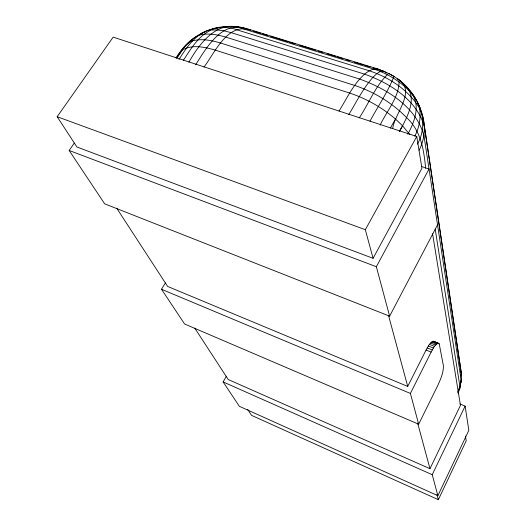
<?xml version="1.0" encoding="UTF-8"?>
<svg xmlns="http://www.w3.org/2000/svg" width="526" height="526" viewBox="0 0 526 526"><rect width="100%" height="100%" fill="white"/><g stroke="black" fill="none" stroke-linecap="round" stroke-linejoin="round"><path stroke-width="0.79" d="M175.908 57.873C181.858 48.997 188.926 39.969 198.782 35.314C207.711 32.73 217.12 34.598 225.838 37.122L359.606 79.045C386.472 88.723 415.757 106.357 423.943 135.478L461.17 380.114L459.796 388.642L458.054 393.152M461.17 380.114L459.796 388.642L459.099 389.851M392.725 128.41C394.605 113.314 417.348 90.373 397.459 78.775C410.793 88.098 419.886 102.761 423.298 118.587L460.533 367.602L461.381 373.808L461.078 382.343L460.401 383.533M184.034 47.59C198.565 29.443 224.615 22.151 246.891 28.674L377.701 68.932L389.549 73.844L393.974 76.448C387.754 92.188 377.938 106.291 369.969 121.171M457.85 391.614L459.888 386.354L435.199 229.132M457.883 392.712L458.751 390.456M419.064 150.291C425.409 138.147 426.139 123.262 420.596 110.677M417.368 144.157C427.769 126.332 422.082 103.32 408.275 89.236M177.834 55.822C181.575 50.213 185.81 43.638 192.292 40.949C201.583 38.319 211.347 40.318 220.387 42.961L354.596 85.403C374.164 91.886 392.291 102.905 406.677 117.706C420.997 130.889 423.89 149.897 425.652 168.353M414.823 136.201C419.229 127.601 421.175 117.64 419.459 108.06C408.327 89.795 389.279 77.473 369.298 70.786L236.805 29.798C225.937 25.557 216.594 27.654 206.028 31.1C193.634 36.675 186.026 48.359 179.018 59.418M226.364 376.248L223.116 381.909L239.343 406.302L437.869 495.676L468.824 430.38L465.129 406.111L459.98 403.975M247.654 409.373L251.553 415.362L438.355 499.7L466.22 440.814L465.444 436.028M437.869 495.676L432.234 474.702L465.129 406.111M194.817 328.185L228.238 379.535L429.966 468.692L460.46 405.362L432.569 233.748M165.374 282.981L161.495 289.267L184.593 323.996L418.663 424.206L437.915 385.19C440.637 379.062 443.635 372.553 443.385 365.708L439.236 343.866L433.141 341.203C429.505 342.682 427.967 346.904 426.053 350.046L407.716 386.413L167.649 286.446L116.693 208.158M399.418 131.585C406.401 118.587 419.505 96.501 404.067 84.679M418.663 424.206L410.398 393.441L431.149 352.091C433.056 348.942 434.575 344.727 438.184 343.202L438.789 343.346M74.265 143.079L69.169 150.475L104.661 203.832L389.635 316.159L437.54 224.812M389.635 316.159L376.346 266.715L429.052 169.03L421.352 166.433M373.072 258.319L421.931 168.274L416.763 136.471L113.162 37.116L57.176 116.713L76.888 146.997L373.072 258.319L365.333 229.698L416.763 136.471M407.795 134.222C414.639 121.848 421.569 103.32 409.991 91.649C400.062 81.208 387.412 73.469 373.716 69.044L242.026 28.457C217.514 18.956 199.282 43.783 188.913 62.193M390.338 128.12L395.473 119.021C382.04 107.541 366.438 98.618 349.658 93.056L215.173 50.082C204.653 47.09 192.338 44.191 182.259 50.036L176.591 58.044M380.153 125.103C386.564 111.111 400.148 96.067 398.991 79.873L393.619 76.152M359.265 117.89C369.028 103.274 375.505 85.442 388.655 73.43L393.974 76.448M348.718 114.707C356.444 101.998 363.045 88.381 373.039 77.21C375.926 74.488 378.944 71.128 383.184 70.898M339.04 111.078C346.91 98.408 353.268 84.278 364.551 74.14C368.831 70.668 375.045 66.907 380.469 70.103M399.221 131.388L402.627 125.852L395.473 119.021M204.035 67.039C214.634 53.021 227.725 22.066 250.56 30.12M195.672 64.737C206.212 48.142 222.61 18.995 246.911 29.232M183.304 60.431C190.846 48.957 198.184 36.123 211.136 30.021L217.172 29.916L223.971 30.817L231.361 32.704L364.551 74.14C389.661 83.095 416.94 99.697 424.429 126.924L461.381 373.808L461.295 375.926L461.085 374.334M176.835 58.13L182.259 50.036M200.965 34.078L201.951 33.118L204.91 32.073M211.334 29.627L213.819 28.404L218.264 27.779M222.649 27.115L226.055 26.392L228.337 26.57M219.743 27.569L221.229 27.365M233.662 26.971L237.64 26.892L239.817 27.608M253.637 31.133L260.679 33.302M262.244 33.782L267.721 35.472M270.851 36.432L288.064 41.732M289.629 42.212L295.099 43.901M299.794 45.348L315.442 50.161M318.572 51.127L322.484 52.33M327.179 53.777L335.785 56.427M337.35 56.907L342.827 58.596M345.957 59.556L349.869 60.76M354.563 62.206L363.17 64.856M364.735 65.342L370.205 67.026M373.335 67.992L380.377 70.155M381.159 70.399L385.361 71.904L386.11 73.147M57.176 116.713L365.333 229.698M69.169 150.475L376.346 266.715M433.141 341.203L438.184 343.202M439.236 343.866L433.753 341.348M432.379 341.44L437.441 343.445M431.498 342.051L436.567 344.07M430.511 343.037L435.587 345.056M429.446 344.359L434.535 346.391M428.335 346.003L433.424 348.034M427.191 347.916L432.287 349.954M426.053 350.046L431.149 352.091M161.495 289.267L410.398 393.441M223.116 381.909L432.234 474.702M411.417 93.575L413.607 95.693L415.435 99.644M400.976 81.642L402.522 83.161M402.627 125.852L409.853 134.663M417.427 102.918L419.426 106.199L420.399 109.934M460.059 366.109L460.533 367.602M388.504 315.376L407.716 386.413M417.624 423.062L429.966 468.692M436.935 494.447L438.355 499.7M460.559 370.343L460.769 371.941"/></g></svg>
